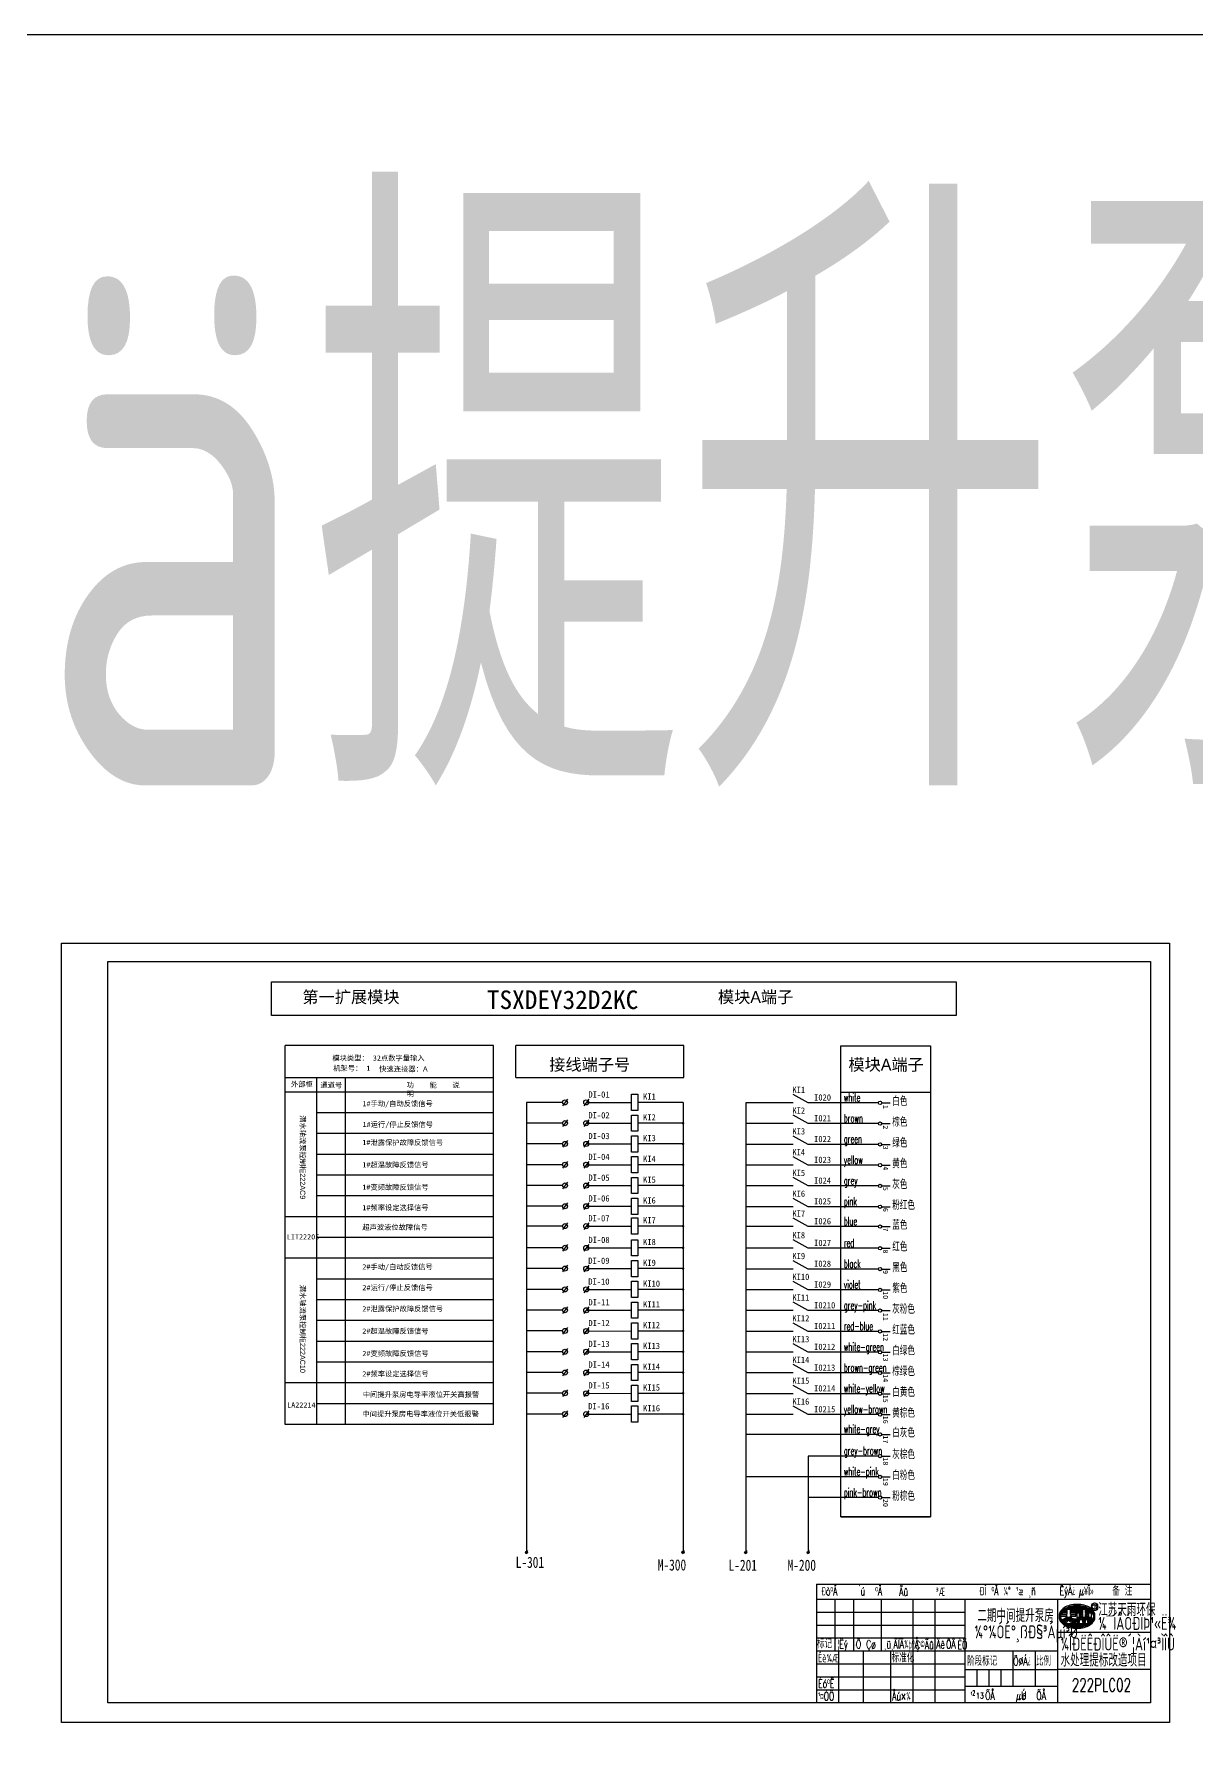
# Model space of a CAD drawing. Header units: millimetres. Extents: x 201 to 11482, y -7821 to 251.
# Drawn here: x 4357 to 4983, y -7015 to -6087 of the extents above; entities that cross this region are included whole.
import ezdxf
from ezdxf.enums import TextEntityAlignment as Align

# ---------------------------------------------------------------- set-up
doc = ezdxf.new("R2010")
doc.units = ezdxf.units.MM
doc.linetypes.add('CENTER2', pattern=[1.125, 0.75, -0.125, 0.125, -0.125])
doc.layers.add('LINE_THIN', color=2, linetype='Continuous')
doc.layers.add('TEXT', color=6, linetype='Continuous')
doc.layers.add('SECTION', color=3, linetype='CENTER2', lineweight=9)
doc.styles.add('HZ', font='txt', dxfattribs={"width": 0.67, "bigfont": 'hztxt'})
doc.styles.add('HZTXT', font='tssdeng.shx', dxfattribs={"width": 0.8, "bigfont": 'hztxt.shx'})

msp = doc.modelspace()

# ---------------------------------------------------------------- hatches: boundary and pattern name
at = {"linetype": 'ByBlock'}
h = msp.add_hatch(color=256, dxfattribs=at)
h.paths.add_polyline_path([(4706.646, -6673.254, 0.4142136), (4705.99, -6673.91, 0.4142136), (4706.646, -6674.567)])
h.paths.add_polyline_path([(4707.303, -6673.91), (4706.646, -6673.91), (4706.646, -6674.567, 0.4142136)])
h.paths.add_polyline_path([(4706.646, -6673.254), (4706.646, -6673.91), (4707.303, -6673.91, 0.4142136)])
h = msp.add_hatch(color=256, dxfattribs=at)
h.paths.add_polyline_path([(4706.646, -6684.453, 0.4142136), (4705.99, -6685.109, 0.4142136), (4706.646, -6685.766)])
h.paths.add_polyline_path([(4707.303, -6685.109), (4706.646, -6685.109), (4706.646, -6685.766, 0.4142136)])
h.paths.add_polyline_path([(4706.646, -6684.453), (4706.646, -6685.109), (4707.303, -6685.109, 0.4142136)])
h = msp.add_hatch(color=256, dxfattribs=at)
h.paths.add_polyline_path([(4706.646, -6695.651, 0.4142136), (4705.99, -6696.308, 0.4142136), (4706.646, -6696.964)])
h.paths.add_polyline_path([(4707.303, -6696.308), (4706.646, -6696.308), (4706.646, -6696.964, 0.4142136)])
h.paths.add_polyline_path([(4706.646, -6695.651), (4706.646, -6696.308), (4707.303, -6696.308, 0.4142136)])
h = msp.add_hatch(color=256, dxfattribs=at)
h.paths.add_polyline_path([(4706.646, -6706.85, 0.4142136), (4705.99, -6707.507, 0.4142136), (4706.646, -6708.163)])
h.paths.add_polyline_path([(4707.303, -6707.507), (4706.646, -6707.507), (4706.646, -6708.163, 0.4142136)])
h.paths.add_polyline_path([(4706.646, -6706.85), (4706.646, -6707.507), (4707.303, -6707.507, 0.4142136)])
h = msp.add_hatch(color=256, dxfattribs=at)
h.paths.add_polyline_path([(4706.646, -6718.049, 0.4142136), (4705.99, -6718.706, 0.4142136), (4706.646, -6719.362)])
h.paths.add_polyline_path([(4707.303, -6718.706), (4706.646, -6718.706), (4706.646, -6719.362, 0.4142136)])
h.paths.add_polyline_path([(4706.646, -6718.049), (4706.646, -6718.706), (4707.303, -6718.706, 0.4142136)])
h = msp.add_hatch(color=256, dxfattribs=at)
h.paths.add_polyline_path([(4706.646, -6728.737, 0.4142136), (4705.99, -6729.393, 0.4142136), (4706.646, -6730.05)])
h.paths.add_polyline_path([(4707.303, -6729.393), (4706.646, -6729.393), (4706.646, -6730.05, 0.4142136)])
h.paths.add_polyline_path([(4706.646, -6728.737), (4706.646, -6729.393), (4707.303, -6729.393, 0.4142136)])
h = msp.add_hatch(color=256, dxfattribs=at)
h.paths.add_polyline_path([(4706.646, -6740.447, 0.4142136), (4705.99, -6741.103, 0.4142136), (4706.646, -6741.76)])
h.paths.add_polyline_path([(4707.303, -6741.103), (4706.646, -6741.103), (4706.646, -6741.76, 0.4142136)])
h.paths.add_polyline_path([(4706.646, -6740.447), (4706.646, -6741.103), (4707.303, -6741.103, 0.4142136)])
h = msp.add_hatch(color=256, dxfattribs=at)
h.paths.add_polyline_path([(4706.646, -6751.646, 0.4142136), (4705.99, -6752.302, 0.4142136), (4706.646, -6752.959)])
h.paths.add_polyline_path([(4707.303, -6752.302), (4706.646, -6752.302), (4706.646, -6752.959, 0.4142136)])
h.paths.add_polyline_path([(4706.646, -6751.646), (4706.646, -6752.302), (4707.303, -6752.302, 0.4142136)])
h = msp.add_hatch(color=256, dxfattribs=at)
h.paths.add_polyline_path([(4706.646, -6762.844, 0.4142136), (4705.99, -6763.501, 0.4142136), (4706.646, -6764.157)])
h.paths.add_polyline_path([(4707.303, -6763.501), (4706.646, -6763.501), (4706.646, -6764.157, 0.4142136)])
h.paths.add_polyline_path([(4706.646, -6762.844), (4706.646, -6763.501), (4707.303, -6763.501, 0.4142136)])
h = msp.add_hatch(color=256, dxfattribs=at)
h.paths.add_polyline_path([(4706.646, -6774.043, 0.4142136), (4705.99, -6774.7, 0.4142136), (4706.646, -6775.356)])
h.paths.add_polyline_path([(4707.303, -6774.7), (4706.646, -6774.7), (4706.646, -6775.356, 0.4142136)])
h.paths.add_polyline_path([(4706.646, -6774.043), (4706.646, -6774.7), (4707.303, -6774.7, 0.4142136)])
h = msp.add_hatch(color=256, dxfattribs=at)
h.paths.add_polyline_path([(4706.646, -6785.242, 0.4142136), (4705.99, -6785.899, 0.4142136), (4706.646, -6786.555)])
h.paths.add_polyline_path([(4707.303, -6785.899), (4706.646, -6785.899), (4706.646, -6786.555, 0.4142136)])
h.paths.add_polyline_path([(4706.646, -6785.242), (4706.646, -6785.899), (4707.303, -6785.899, 0.4142136)])
h = msp.add_hatch(color=256, dxfattribs=at)
h.paths.add_polyline_path([(4706.646, -6796.441, 0.4142136), (4705.99, -6797.098, 0.4142136), (4706.646, -6797.754)])
h.paths.add_polyline_path([(4707.303, -6797.098), (4706.646, -6797.098), (4706.646, -6797.754, 0.4142136)])
h.paths.add_polyline_path([(4706.646, -6796.441), (4706.646, -6797.098), (4707.303, -6797.098, 0.4142136)])
h = msp.add_hatch(color=256, dxfattribs=at)
h.paths.add_polyline_path([(4706.646, -6807.64, 0.4142136), (4705.99, -6808.296, 0.4142136), (4706.646, -6808.953)])
h.paths.add_polyline_path([(4707.303, -6808.296), (4706.646, -6808.296), (4706.646, -6808.953, 0.4142136)])
h.paths.add_polyline_path([(4706.646, -6807.64), (4706.646, -6808.296), (4707.303, -6808.296, 0.4142136)])
h = msp.add_hatch(color=256, dxfattribs=at)
h.paths.add_polyline_path([(4706.646, -6818.839, 0.4142136), (4705.99, -6819.495, 0.4142136), (4706.646, -6820.152)])
h.paths.add_polyline_path([(4707.303, -6819.495), (4706.646, -6819.495), (4706.646, -6820.152, 0.4142136)])
h.paths.add_polyline_path([(4706.646, -6818.839), (4706.646, -6819.495), (4707.303, -6819.495, 0.4142136)])
h = msp.add_hatch(color=256, dxfattribs=at)
h.paths.add_polyline_path([(4706.646, -6830.038, 0.4142136), (4705.99, -6830.694, 0.4142136), (4706.646, -6831.351)])
h.paths.add_polyline_path([(4707.303, -6830.694), (4706.646, -6830.694), (4706.646, -6831.351, 0.4142136)])
h.paths.add_polyline_path([(4706.646, -6830.038), (4706.646, -6830.694), (4707.303, -6830.694, 0.4142136)])

# ---------------------------------------------------------------- linework, layer by layer
for p, q in [((4396.531, -6986.374), (4396.531, -6586.831)), ((4396.531, -6586.831), (4958.635, -6586.831)), ((4958.635, -6586.831), (4958.635, -6986.374)), ((4492.176, -6836.326), (4492.176, -6632.08)), ((4604.414, -6632.08), (4492.176, -6632.08)), ((4604.414, -6836.326), (4604.414, -6632.08)), ((4707.133, -6632.08), (4616.567, -6632.08)), ((4616.567, -6649.399), (4616.567, -6632.08)), ((4707.133, -6649.399), (4707.133, -6632.08)), ((4492.176, -6649.399), (4604.414, -6649.399)), ((4509.022, -6649.399), (4509.022, -6836.326)), ((4524.435, -6649.399), (4524.435, -6836.326)), ((4616.567, -6649.399), (4707.133, -6649.399)), ((4604.414, -6657.144), (4492.176, -6657.144)), ((4774.09, -6662.963), (4765.917, -6658.449)), ((4839.987, -6657.364), (4791.692, -6657.364)), ((4604.414, -6668.343), (4509.022, -6668.343)), ((4641.643, -6662.728), (4622.303, -6662.728)), ((4622.303, -6662.728), (4622.303, -6905.114)), ((4644.337, -6660.922), (4641.689, -6664.503)), ((4655.806, -6660.938), (4653.157, -6664.518)), ((4706.646, -6662.744), (4682.341, -6662.744)), ((4706.646, -6662.744), (4706.646, -6905.114)), ((4765.917, -6662.963), (4740.397, -6662.963)), ((4740.397, -6662.963), (4740.397, -6905.266)), ((4811.955, -6662.963), (4774.09, -6662.963)), ((4813.747, -6662.963), (4818.227, -6662.963)), ((4641.643, -6673.927), (4622.303, -6673.927)), ((4644.337, -6672.121), (4641.689, -6675.701)), ((4655.806, -6672.136), (4653.157, -6675.717)), ((4706.646, -6673.943), (4682.341, -6673.943)), ((4765.917, -6674.162), (4740.397, -6674.162)), ((4774.09, -6674.162), (4765.917, -6669.648)), ((4811.955, -6674.162), (4774.09, -6674.162)), ((4813.747, -6674.162), (4818.227, -6674.162)), ((4604.414, -6679.542), (4509.022, -6679.542)), ((4641.643, -6685.126), (4622.303, -6685.126)), ((4644.337, -6683.32), (4641.689, -6686.9)), ((4655.806, -6683.335), (4653.157, -6686.916)), ((4706.646, -6685.141), (4682.341, -6685.141)), ((4765.917, -6685.361), (4740.397, -6685.361)), ((4774.09, -6685.361), (4765.917, -6680.847)), ((4811.955, -6685.361), (4774.09, -6685.361)), ((4813.747, -6685.361), (4818.227, -6685.361)), ((4604.414, -6690.741), (4509.022, -6690.741)), ((4641.643, -6696.324), (4622.303, -6696.324)), ((4644.337, -6694.518), (4641.689, -6698.099)), ((4655.806, -6694.534), (4653.157, -6698.115)), ((4706.646, -6696.34), (4682.341, -6696.34)), ((4765.917, -6696.56), (4740.397, -6696.56)), ((4774.09, -6696.56), (4765.917, -6692.046)), ((4811.955, -6696.56), (4774.09, -6696.56)), ((4813.747, -6696.56), (4818.227, -6696.56)), ((4604.414, -6701.94), (4509.022, -6701.94)), ((4644.337, -6705.717), (4641.689, -6709.298)), ((4655.806, -6705.733), (4653.157, -6709.314)), ((4774.09, -6707.759), (4765.917, -6703.245)), ((4604.414, -6713.138), (4509.022, -6713.138)), ((4641.643, -6707.523), (4622.303, -6707.523)), ((4706.646, -6707.539), (4682.341, -6707.539)), ((4765.917, -6707.759), (4740.397, -6707.759)), ((4774.09, -6718.958), (4765.917, -6714.443)), ((4811.955, -6707.759), (4774.09, -6707.759)), ((4813.747, -6707.759), (4818.227, -6707.759)), ((4604.414, -6724.337), (4492.176, -6724.337)), ((4641.643, -6718.722), (4622.303, -6718.722)), ((4644.337, -6716.916), (4641.689, -6720.497)), ((4655.806, -6716.932), (4653.157, -6720.513)), ((4706.646, -6718.738), (4682.341, -6718.738)), ((4765.917, -6718.958), (4740.397, -6718.958)), ((4811.955, -6718.958), (4774.09, -6718.958)), ((4813.747, -6718.958), (4818.227, -6718.958)), ((4641.643, -6729.41), (4622.303, -6729.41)), ((4644.337, -6727.604), (4641.689, -6731.185)), ((4655.806, -6727.62), (4653.157, -6731.2)), ((4706.646, -6729.426), (4682.341, -6729.426)), ((4765.917, -6729.645), (4740.397, -6729.645)), ((4774.09, -6729.645), (4765.917, -6725.131)), ((4811.955, -6729.645), (4774.09, -6729.645)), ((4813.747, -6729.645), (4818.227, -6729.645)), ((4604.414, -6735.536), (4509.022, -6735.536)), ((4641.643, -6741.12), (4622.303, -6741.12)), ((4644.337, -6739.314), (4641.689, -6742.895)), ((4655.806, -6739.33), (4653.157, -6742.91)), ((4706.646, -6741.136), (4682.341, -6741.136)), ((4765.917, -6741.355), (4740.397, -6741.355)), ((4774.09, -6741.355), (4765.917, -6736.841)), ((4811.955, -6741.355), (4774.09, -6741.355)), ((4813.747, -6741.355), (4818.227, -6741.355)), ((4604.414, -6746.735), (4492.176, -6746.735)), ((4641.643, -6752.319), (4622.303, -6752.319)), ((4644.337, -6750.513), (4641.689, -6754.093)), ((4655.806, -6750.528), (4653.157, -6754.109)), ((4706.646, -6752.334), (4682.341, -6752.334)), ((4765.917, -6752.554), (4740.397, -6752.554)), ((4774.09, -6752.554), (4765.917, -6748.04)), ((4811.955, -6752.554), (4774.09, -6752.554)), ((4813.747, -6752.554), (4818.227, -6752.554)), ((4604.414, -6757.934), (4509.022, -6757.934)), ((4644.337, -6761.712), (4641.689, -6765.292)), ((4655.806, -6761.727), (4653.157, -6765.308)), ((4774.09, -6763.753), (4765.917, -6759.239)), ((4604.414, -6769.133), (4509.022, -6769.133)), ((4641.643, -6763.518), (4622.303, -6763.518)), ((4706.646, -6763.533), (4682.341, -6763.533)), ((4765.917, -6763.753), (4740.397, -6763.753)), ((4774.09, -6774.952), (4765.917, -6770.438)), ((4811.955, -6763.753), (4774.09, -6763.753)), ((4813.747, -6763.753), (4818.227, -6763.753)), ((4604.414, -6780.332), (4509.022, -6780.332)), ((4641.643, -6774.716), (4622.303, -6774.716)), ((4644.337, -6772.91), (4641.689, -6776.491)), ((4655.806, -6772.926), (4653.157, -6776.507)), ((4706.646, -6774.732), (4682.341, -6774.732)), ((4765.917, -6774.952), (4740.397, -6774.952)), ((4811.955, -6774.952), (4774.09, -6774.952)), ((4813.747, -6774.952), (4818.227, -6774.952)), ((4641.643, -6785.915), (4622.303, -6785.915)), ((4644.337, -6784.109), (4641.689, -6787.69)), ((4655.806, -6784.125), (4653.157, -6787.706)), ((4706.646, -6785.931), (4682.341, -6785.931)), ((4765.917, -6786.151), (4740.397, -6786.151)), ((4774.09, -6786.151), (4765.917, -6781.637)), ((4811.955, -6786.151), (4774.09, -6786.151)), ((4813.747, -6786.151), (4818.227, -6786.151)), ((4604.414, -6791.53), (4509.022, -6791.53)), ((4641.643, -6797.114), (4622.303, -6797.114)), ((4644.337, -6795.308), (4641.689, -6798.889)), ((4655.806, -6795.324), (4653.157, -6798.904)), ((4706.646, -6797.13), (4682.341, -6797.13)), ((4765.917, -6797.349), (4740.397, -6797.349)), ((4774.09, -6797.349), (4765.917, -6792.835)), ((4811.955, -6797.349), (4774.09, -6797.349)), ((4813.747, -6797.349), (4818.227, -6797.349)), ((4604.414, -6802.729), (4509.022, -6802.729)), ((4641.643, -6808.313), (4622.303, -6808.313)), ((4644.337, -6806.507), (4641.689, -6810.088)), ((4655.806, -6806.523), (4653.157, -6810.103)), ((4706.646, -6808.329), (4682.341, -6808.329)), ((4774.09, -6808.548), (4765.917, -6804.034)), ((4604.414, -6813.928), (4492.176, -6813.928)), ((4765.917, -6808.548), (4740.397, -6808.548)), ((4774.09, -6819.747), (4765.917, -6815.233)), ((4811.955, -6808.548), (4774.09, -6808.548)), ((4813.747, -6808.548), (4818.227, -6808.548)), ((4604.414, -6825.127), (4509.022, -6825.127)), ((4641.643, -6819.512), (4622.303, -6819.512)), ((4644.337, -6817.706), (4641.689, -6821.286)), ((4655.806, -6817.722), (4653.157, -6821.302)), ((4706.646, -6819.528), (4682.341, -6819.528)), ((4765.917, -6819.747), (4740.397, -6819.747)), ((4774.09, -6830.946), (4765.917, -6826.432)), ((4811.955, -6819.747), (4774.09, -6819.747)), ((4813.747, -6819.747), (4818.227, -6819.747)), ((4641.643, -6830.711), (4622.303, -6830.711)), ((4644.337, -6828.905), (4641.689, -6832.485)), ((4655.806, -6828.92), (4653.157, -6832.501)), ((4706.646, -6830.726), (4682.341, -6830.726)), ((4765.917, -6830.946), (4740.397, -6830.946)), ((4811.955, -6830.946), (4774.09, -6830.946)), ((4813.747, -6830.946), (4818.227, -6830.946)), ((4604.414, -6836.326), (4492.176, -6836.326)), ((4811.955, -6841.634), (4740.397, -6841.634)), ((4813.747, -6841.634), (4818.227, -6841.634)), ((4811.955, -6853.344), (4774.09, -6853.344)), ((4774.09, -6853.344), (4774.09, -6905.266)), ((4813.747, -6853.344), (4818.227, -6853.344)), ((4811.955, -6864.543), (4740.397, -6864.543)), ((4813.747, -6864.543), (4818.227, -6864.543)), ((4811.955, -6875.741), (4774.09, -6875.741)), ((4813.747, -6875.741), (4818.227, -6875.741)), ((4812.851, -6886.044), (4791.692, -6886.044)), ((4791.692, -6886.044), (4839.987, -6886.044)), ((4622.868, -6904.218), (4621.739, -6906.009)), ((4707.211, -6904.218), (4706.082, -6906.009)), ((4741.004, -6904.296), (4739.875, -6906.088)), ((4774.697, -6904.292), (4773.569, -6906.084)), ((4778.635, -6930.374), (4958.635, -6930.374)), ((4908.635, -6986.374), (4908.635, -6930.374)), ((4910.559, -6937.514), (4913.616, -6937.514)), ((4911.587, -6936.311), (4913.616, -6936.311)), ((4911.587, -6937.124), (4913.616, -6937.124)), ((4913.39, -6935.107), (4924.672, -6935.107)), ((4913.39, -6935.921), (4924.672, -6935.921)), ((4913.616, -6937.514), (4913.616, -6936.311)), ((4913.616, -6938.327), (4913.616, -6937.124)), ((4915.421, -6937.514), (4915.421, -6936.311)), ((4915.421, -6936.311), (4922.22, -6936.311)), ((4915.421, -6938.327), (4915.421, -6937.124)), ((4915.421, -6937.124), (4922.22, -6937.124)), ((4915.421, -6937.514), (4918.43, -6937.514)), ((4918.43, -6938.717), (4918.43, -6937.514)), ((4919.031, -6940.183), (4919.031, -6936.912)), ((4919.031, -6936.912), (4922.22, -6936.912)), ((4919.031, -6940.996), (4919.031, -6937.725)), ((4919.031, -6937.725), (4922.22, -6937.725)), ((4920.415, -6940.183), (4920.415, -6938.115)), ((4920.415, -6938.115), (4922.22, -6938.115)), ((4922.22, -6936.912), (4922.22, -6936.311)), ((4922.22, -6937.725), (4922.22, -6937.124)), ((4922.22, -6940.183), (4922.22, -6938.115)), ((4923.604, -6936.912), (4923.604, -6936.311)), ((4923.604, -6936.311), (4926.475, -6936.311)), ((4923.604, -6936.912), (4926.793, -6936.912)), ((4923.604, -6937.725), (4923.604, -6937.124)), ((4923.604, -6937.124), (4926.475, -6937.124)), ((4923.604, -6937.725), (4926.793, -6937.725)), ((4923.604, -6938.115), (4925.409, -6938.115)), ((4923.604, -6940.183), (4923.604, -6938.115)), ((4925.409, -6940.183), (4925.409, -6938.115)), ((4926.793, -6940.183), (4926.793, -6936.912)), ((4926.793, -6940.996), (4926.793, -6937.725)), ((4910.063, -6938.717), (4913.616, -6938.717)), ((4910.063, -6939.53), (4913.616, -6939.53)), ((4910.559, -6938.327), (4913.616, -6938.327)), ((4911.105, -6941.836), (4913.752, -6941.836)), ((4911.105, -6942.649), (4913.752, -6942.649)), ((4911.711, -6942.438), (4913.075, -6942.438)), ((4911.711, -6943.251), (4913.075, -6943.251)), ((4912.241, -6940.784), (4916.857, -6940.784)), ((4912.241, -6941.598), (4916.857, -6941.598)), ((4912.807, -6940.183), (4916.234, -6940.183)), ((4912.807, -6940.996), (4916.234, -6940.996)), ((4913.618, -6943.64), (4924.445, -6943.64)), ((4913.618, -6944.454), (4924.445, -6944.454)), ((4914.332, -6943.942), (4923.73, -6943.942)), ((4914.332, -6944.755), (4923.73, -6944.755)), ((4915.324, -6941.836), (4918.43, -6941.836)), ((4915.324, -6942.649), (4918.43, -6942.649)), ((4915.421, -6938.327), (4918.43, -6938.327)), ((4915.421, -6938.717), (4918.43, -6938.717)), ((4915.446, -6939.028), (4915.421, -6938.717)), ((4915.421, -6939.53), (4918.43, -6939.53)), ((4915.446, -6939.842), (4915.421, -6939.53)), ((4916.044, -6942.438), (4918.43, -6942.438)), ((4916.044, -6943.251), (4918.43, -6943.251)), ((4916.334, -6944.483), (4921.728, -6944.483)), ((4916.334, -6945.296), (4921.728, -6945.296)), ((4917.137, -6942.929), (4918.43, -6942.929)), ((4917.137, -6943.742), (4918.43, -6943.742)), ((4917.703, -6941.124), (4918.43, -6941.124)), ((4917.703, -6941.937), (4918.43, -6941.937)), ((4918.43, -6939.53), (4918.43, -6938.327)), ((4918.43, -6941.836), (4918.43, -6941.124)), ((4918.43, -6942.649), (4918.43, -6941.937)), ((4918.43, -6942.929), (4918.43, -6942.438)), ((4918.43, -6943.742), (4918.43, -6943.251)), ((4919.031, -6940.183), (4920.415, -6940.183)), ((4919.031, -6940.784), (4920.415, -6940.784)), ((4919.031, -6941.836), (4919.031, -6940.784)), ((4919.031, -6940.996), (4920.415, -6940.996)), ((4919.031, -6941.598), (4920.415, -6941.598)), ((4919.031, -6942.649), (4919.031, -6941.598)), ((4919.031, -6941.836), (4920.415, -6941.836)), ((4919.031, -6942.929), (4919.031, -6942.438)), ((4919.031, -6942.438), (4920.415, -6942.438)), ((4919.031, -6942.649), (4920.415, -6942.649)), ((4919.031, -6942.929), (4920.415, -6942.929)), ((4919.031, -6943.742), (4919.031, -6943.251)), ((4919.031, -6943.251), (4920.415, -6943.251)), ((4919.031, -6943.742), (4920.415, -6943.742)), ((4920.415, -6940.996), (4920.415, -6938.929)), ((4920.415, -6938.929), (4922.22, -6938.929)), ((4920.415, -6941.836), (4920.415, -6940.784)), ((4920.415, -6942.649), (4920.415, -6941.598)), ((4920.415, -6942.929), (4920.415, -6942.438)), ((4920.415, -6943.742), (4920.415, -6943.251)), ((4922.22, -6940.996), (4922.22, -6938.929)), ((4922.22, -6940.183), (4923.604, -6940.183)), ((4922.22, -6940.784), (4923.604, -6940.784)), ((4922.22, -6941.836), (4922.22, -6940.784)), ((4922.22, -6940.996), (4923.604, -6940.996)), ((4922.22, -6941.598), (4923.604, -6941.598)), ((4922.22, -6942.649), (4922.22, -6941.598)), ((4922.22, -6941.836), (4923.604, -6941.836)), ((4922.22, -6942.929), (4922.22, -6942.438)), ((4922.22, -6942.438), (4923.604, -6942.438)), ((4922.22, -6942.649), (4923.604, -6942.649)), ((4922.22, -6942.929), (4923.604, -6942.929)), ((4922.22, -6943.742), (4922.22, -6943.251)), ((4922.22, -6943.251), (4923.604, -6943.251)), ((4922.22, -6943.742), (4923.604, -6943.742)), ((4923.604, -6938.929), (4925.409, -6938.929)), ((4923.604, -6940.996), (4923.604, -6938.929)), ((4923.604, -6941.836), (4923.604, -6940.784)), ((4923.604, -6942.649), (4923.604, -6941.598)), ((4923.604, -6942.929), (4923.604, -6942.438)), ((4923.604, -6943.742), (4923.604, -6943.251)), ((4924.658, -6941.124), (4925.409, -6941.124)), ((4924.658, -6941.124), (4924.658, -6941.836)), ((4924.658, -6941.836), (4926.957, -6941.836)), ((4924.658, -6941.937), (4925.409, -6941.937)), ((4924.658, -6941.937), (4924.658, -6942.649)), ((4924.658, -6942.438), (4924.658, -6942.929)), ((4924.658, -6942.438), (4926.352, -6942.438)), ((4924.658, -6942.649), (4926.957, -6942.649)), ((4924.658, -6942.929), (4925.712, -6942.929)), ((4924.658, -6943.251), (4924.658, -6943.742)), ((4924.658, -6943.251), (4926.352, -6943.251)), ((4924.658, -6943.742), (4925.712, -6943.742)), ((4925.409, -6940.996), (4925.409, -6938.929)), ((4925.409, -6940.183), (4926.793, -6940.183)), ((4925.409, -6941.124), (4925.409, -6940.784)), ((4925.409, -6940.784), (4926.793, -6940.784)), ((4925.409, -6940.996), (4926.793, -6940.996)), ((4925.409, -6941.937), (4925.409, -6941.598)), ((4925.409, -6941.598), (4926.793, -6941.598)), ((4926.793, -6942.015), (4926.793, -6940.784)), ((4926.793, -6942.829), (4926.793, -6941.598)), ((4958.635, -6948.374), (4908.635, -6948.374)), ((4958.635, -6948.374), (4908.635, -6948.374)), ((4778.635, -6958.374), (4908.635, -6958.374)), ((4858.635, -6968.374), (4908.635, -6968.374)), ((4958.635, -6968.374), (4908.635, -6968.374)), ((4858.635, -6977.374), (4908.635, -6977.374)), ((4958.635, -6986.374), (4396.531, -6986.374)), ((4958.635, -6986.374), (4778.635, -6986.374))]:
    msp.add_line(p, q)
for p, q in [((4654.481, -6662.728), (4678.78, -6662.744)), ((4654.481, -6673.927), (4678.78, -6673.943)), ((4654.481, -6685.126), (4678.78, -6685.141)), ((4654.481, -6696.324), (4678.78, -6696.34)), ((4654.481, -6707.523), (4678.78, -6707.539)), ((4654.481, -6718.722), (4678.78, -6718.738)), ((4654.481, -6729.41), (4678.78, -6729.426)), ((4654.481, -6741.12), (4678.78, -6741.136)), ((4654.481, -6752.319), (4678.78, -6752.334)), ((4654.481, -6763.518), (4678.78, -6763.533)), ((4654.481, -6774.716), (4678.78, -6774.732)), ((4654.481, -6785.915), (4678.78, -6785.931)), ((4654.481, -6797.114), (4678.78, -6797.13)), ((4654.481, -6808.313), (4678.78, -6808.329)), ((4654.481, -6819.512), (4678.78, -6819.528)), ((4654.481, -6830.711), (4678.78, -6830.726))]:
    msp.add_line(p, q, dxfattribs=at)
at = {"color": 0}
for p, q in [((4778.635, -6922.374), (4958.635, -6922.374)), ((4778.635, -6922.374), (4958.635, -6922.374)), ((4778.635, -6930.374), (4958.635, -6930.374)), ((4778.635, -6930.374), (4958.635, -6930.374)), ((4778.635, -6958.374), (4908.635, -6958.374)), ((4778.635, -6958.374), (4908.635, -6958.374)), ((4858.635, -6968.374), (4908.635, -6968.374)), ((4858.635, -6968.374), (4908.635, -6968.374)), ((4858.635, -6977.374), (4908.635, -6977.374)), ((4858.635, -6977.374), (4908.635, -6977.374))]:
    msp.add_line(p, q, dxfattribs=at)
at = {"linetype": 'Continuous'}
msp.add_line((4958.635, -6948.374), (4908.635, -6948.374), dxfattribs=at)
for points in [[(741.178, -6087.168), (11482.36, -6087.168), (11482.36, -7820.534), (741.178, -7820.534)], [(4484.776, -6597.84), (4853.857, -6597.84), (4853.857, -6615.96), (4484.776, -6615.96)], [(4791.692, -6632.3), (4839.987, -6632.3), (4839.987, -6886.044), (4791.692, -6886.044)], [(4682.341, -6658.334), (4682.341, -6667.108), (4678.78, -6667.108), (4678.78, -6658.334)], [(4682.341, -6669.533), (4682.341, -6678.307), (4678.78, -6678.307), (4678.78, -6669.533)], [(4682.341, -6680.732), (4682.341, -6689.506), (4678.78, -6689.506), (4678.78, -6680.732)], [(4682.341, -6691.931), (4682.341, -6700.705), (4678.78, -6700.705), (4678.78, -6691.931)], [(4682.341, -6703.13), (4682.341, -6711.904), (4678.78, -6711.904), (4678.78, -6703.13)], [(4682.341, -6714.329), (4682.341, -6723.102), (4678.78, -6723.102), (4678.78, -6714.329)], [(4682.341, -6725.017), (4682.341, -6733.79), (4678.78, -6733.79), (4678.78, -6725.017)], [(4682.341, -6736.726), (4682.341, -6745.5), (4678.78, -6745.5), (4678.78, -6736.726)], [(4682.341, -6747.925), (4682.341, -6756.699), (4678.78, -6756.699), (4678.78, -6747.925)], [(4682.341, -6759.124), (4682.341, -6767.898), (4678.78, -6767.898), (4678.78, -6759.124)], [(4682.341, -6770.323), (4682.341, -6779.097), (4678.78, -6779.097), (4678.78, -6770.323)], [(4682.341, -6781.522), (4682.341, -6790.295), (4678.78, -6790.295), (4678.78, -6781.522)], [(4682.341, -6792.721), (4682.341, -6801.494), (4678.78, -6801.494), (4678.78, -6792.721)], [(4682.341, -6803.919), (4682.341, -6812.693), (4678.78, -6812.693), (4678.78, -6803.919)], [(4682.341, -6815.118), (4682.341, -6823.892), (4678.78, -6823.892), (4678.78, -6815.118)], [(4682.341, -6826.317), (4682.341, -6835.091), (4678.78, -6835.091), (4678.78, -6826.317)]]:
    msp.add_lwpolyline(points, close=True)
for points in [[(4928.693, -6939.319, 0.1452621), (4928.068, -6937.214, 0.1071711), (4925.908, -6935.076, 0.0774043), (4922.926, -6933.772, 0.0645214), (4919.031, -6933.267, 0.0645214), (4915.136, -6933.772, 0.0774043), (4912.154, -6935.076, 0.1071711), (4909.994, -6937.214, 0.1452621), (4909.37, -6939.319, 0.1452621), (4909.994, -6941.424, 0.1071711), (4912.154, -6943.562, 0.0774043), (4915.136, -6944.866, 0.0645214), (4919.031, -6945.37, 0.0645214), (4922.926, -6944.866, 0.0774043), (4925.908, -6943.562, 0.1071711), (4928.068, -6941.424, 0.1452621)], [(4928.693, -6940.132, 0.1452621), (4928.068, -6938.027, 0.1071711), (4925.908, -6935.889, 0.0774043), (4922.926, -6934.585, 0.0645214), (4919.031, -6934.081, 0.0645214), (4915.136, -6934.585, 0.0774043), (4912.154, -6935.889, 0.1071711), (4909.994, -6938.027, 0.1452621), (4909.37, -6940.132, 0.1452621), (4909.994, -6942.237, 0.1071711), (4912.154, -6944.375, 0.0774043), (4915.136, -6945.679, 0.0645214), (4919.031, -6946.184, 0.0645214), (4922.926, -6945.679, 0.0774043), (4925.908, -6944.375, 0.1071711), (4928.068, -6942.237, 0.1452621)], [(4928.056, -6939.319, 0.1452621), (4927.534, -6937.561, 0.1071711), (4925.566, -6935.613, 0.0774043), (4922.764, -6934.388, 0.0645214), (4919.031, -6933.904, 0.0645214), (4915.299, -6934.388, 0.0774043), (4912.496, -6935.613, 0.1071711), (4910.528, -6937.561, 0.1452621), (4910.006, -6939.319, 0.1452621), (4910.528, -6941.077, 0.1071711), (4912.496, -6943.024, 0.0774043), (4915.299, -6944.25, 0.0645214), (4919.031, -6944.734, 0.0645214), (4922.764, -6944.25, 0.0774043), (4925.566, -6943.024, 0.1071711), (4927.534, -6941.077, 0.1452621)], [(4928.056, -6940.132, 0.1452621), (4927.534, -6938.374, 0.1071711), (4925.566, -6936.426, 0.0774043), (4922.764, -6935.201, 0.0645214), (4919.031, -6934.717, 0.0645214), (4915.299, -6935.201, 0.0774043), (4912.496, -6936.426, 0.1071711), (4910.528, -6938.374, 0.1452621), (4910.006, -6940.132, 0.1452621), (4910.528, -6941.89, 0.1071711), (4912.496, -6943.838, 0.0774043), (4915.299, -6945.063, 0.0645214), (4919.031, -6945.547, 0.0645214), (4922.764, -6945.063, 0.0774043), (4925.566, -6943.838, 0.1071711), (4927.534, -6941.89, 0.1452621)]]:
    msp.add_lwpolyline(points, format="xyb", close=True)
for centre, radius in [((4643.006, -6662.728), 1.363), ((4654.474, -6662.744), 1.363), ((4812.851, -6662.963), 0.896), ((4643.006, -6673.927), 1.363), ((4654.474, -6673.943), 1.363), ((4812.851, -6674.162), 0.896), ((4643.006, -6685.126), 1.363), ((4654.474, -6685.141), 1.363), ((4812.851, -6685.361), 0.896), ((4643.006, -6696.324), 1.363), ((4654.474, -6696.34), 1.363), ((4812.851, -6696.56), 0.896), ((4643.006, -6707.523), 1.363), ((4654.474, -6707.539), 1.363), ((4812.851, -6707.759), 0.896), ((4643.006, -6718.722), 1.363), ((4654.474, -6718.738), 1.363), ((4812.851, -6718.958), 0.896), ((4643.006, -6729.41), 1.363), ((4654.474, -6729.426), 1.363), ((4812.851, -6729.645), 0.896), ((4643.006, -6741.12), 1.363), ((4654.474, -6741.136), 1.363), ((4812.851, -6741.355), 0.896), ((4643.006, -6752.319), 1.363), ((4654.474, -6752.334), 1.363), ((4812.851, -6752.554), 0.896), ((4643.006, -6763.518), 1.363), ((4654.474, -6763.533), 1.363), ((4812.851, -6763.753), 0.896), ((4643.006, -6774.716), 1.363), ((4654.474, -6774.732), 1.363), ((4812.851, -6774.952), 0.896), ((4643.006, -6785.915), 1.363), ((4654.474, -6785.931), 1.363), ((4812.851, -6786.151), 0.896), ((4643.006, -6797.114), 1.363), ((4654.474, -6797.13), 1.363), ((4812.851, -6797.349), 0.896), ((4643.006, -6808.313), 1.363), ((4654.474, -6808.329), 1.363), ((4812.851, -6808.548), 0.896), ((4643.006, -6819.512), 1.363), ((4654.474, -6819.528), 1.363), ((4812.851, -6819.747), 0.896), ((4643.006, -6830.711), 1.363), ((4654.474, -6830.726), 1.363), ((4812.851, -6830.946), 0.896), ((4812.851, -6841.634), 0.896), ((4812.851, -6853.344), 0.896), ((4812.851, -6864.543), 0.896), ((4812.851, -6875.741), 0.896), ((4622.26, -6905.192), 0.591), ((4706.603, -6905.192), 0.591), ((4740.397, -6905.27), 0.591), ((4774.09, -6905.266), 0.591), ((4928.47, -6934.151), 1.666), ((4928.47, -6934.965), 1.666), ((4921.201, -6939.132), 0.1), ((4921.201, -6939.945), 0.1), ((4921.201, -6940.534), 0.1), ((4921.201, -6941.347), 0.1), ((4924.407, -6939.132), 0.1), ((4924.407, -6939.945), 0.1), ((4924.407, -6940.534), 0.1), ((4924.407, -6941.347), 0.1)]:
    msp.add_circle(centre, radius)
for centre, radius, start, end in [((4908.933, -6937.102), 4.95, 293.805664, 311.924678), ((4908.933, -6937.915), 4.95, 293.805664, 311.924678), ((4908.933, -6937.102), 6.755, 300.38393, 307.819429), ((4908.933, -6937.915), 6.755, 300.38393, 307.819429), ((4908.933, -6937.102), 4.95, 321.502997, 340.951261), ((4908.933, -6937.915), 4.95, 321.502997, 340.951261), ((4908.933, -6937.102), 6.755, 315.502624, 325.594686), ((4908.933, -6937.915), 6.755, 315.502624, 325.594686), ((4920.401, -6936.491), 7.372, 216.907792, 226.468118), ((4920.401, -6937.305), 7.372, 216.907792, 226.468118), ((4920.401, -6936.491), 5.567, 207.109979, 221.536588), ((4920.401, -6937.305), 5.567, 207.109979, 221.536588), ((4920.401, -6936.491), 7.372, 233.765595, 238.048673), ((4920.401, -6937.305), 7.372, 233.765595, 238.048673), ((4917.137, -6941.725), 1.203, 238.048673, 270), ((4917.137, -6942.539), 1.203, 238.048673, 270), ((4920.401, -6936.491), 5.567, 230.459438, 231.797628), ((4920.401, -6937.305), 5.567, 230.459438, 231.797628), ((4917.703, -6939.92), 1.203, 231.797628, 270), ((4917.703, -6940.734), 1.203, 231.797628, 270)]:
    msp.add_arc(centre, radius, start, end)
for p in [(4921.201, -6939.132), (4921.201, -6939.945), (4921.201, -6940.534), (4921.201, -6941.347), (4924.407, -6939.132), (4924.407, -6939.945), (4924.407, -6940.534), (4924.407, -6941.347)]:
    msp.add_point(p)
at = {"layer": 'LINE_THIN'}
for p, q in [((4371.531, -6996.831), (4371.531, -6576.831)), ((4371.531, -6576.831), (4968.839, -6576.831)), ((4968.839, -6576.831), (4968.839, -6996.831)), ((4968.839, -6996.831), (4371.531, -6996.831))]:
    msp.add_line(p, q, dxfattribs=at)
for centre in [(4921.201, -6939.132), (4921.201, -6939.945), (4921.201, -6940.534), (4921.201, -6941.347), (4924.407, -6939.132), (4924.407, -6939.945), (4924.407, -6940.534), (4924.407, -6941.347)]:
    msp.add_circle(centre, 0.401, dxfattribs=at)
at = {"layer": 'TEXT', "color": 0}
for p, q in [((4778.635, -6922.374), (4958.635, -6922.374)), ((4778.635, -6922.374), (4778.635, -6986.374)), ((4778.635, -6922.374), (4778.635, -6986.374)), ((4778.635, -6922.374), (4778.635, -6986.374)), ((4778.635, -6937.374), (4858.635, -6937.374)), ((4778.635, -6937.374), (4858.635, -6937.374)), ((4778.635, -6937.374), (4858.635, -6937.374)), ((4788.635, -6958.374), (4788.635, -6930.374)), ((4788.635, -6958.374), (4788.635, -6930.374)), ((4788.635, -6958.374), (4788.635, -6930.374)), ((4798.635, -6958.374), (4798.635, -6930.374)), ((4798.635, -6958.374), (4798.635, -6930.374)), ((4798.635, -6958.374), (4798.635, -6930.374)), ((4813.635, -6958.374), (4813.635, -6930.374)), ((4813.635, -6958.374), (4813.635, -6930.374)), ((4813.635, -6958.374), (4813.635, -6930.374)), ((4830.635, -6986.374), (4830.635, -6930.374)), ((4830.635, -6986.374), (4830.635, -6930.374)), ((4830.635, -6986.374), (4830.635, -6930.374)), ((4842.635, -6986.374), (4842.635, -6930.374)), ((4842.635, -6986.374), (4842.635, -6930.374)), ((4842.635, -6986.374), (4842.635, -6930.374)), ((4858.635, -6986.374), (4858.635, -6930.374)), ((4858.635, -6986.374), (4858.635, -6930.374)), ((4858.635, -6986.374), (4858.635, -6930.374)), ((4778.635, -6944.374), (4858.635, -6944.374)), ((4778.635, -6944.374), (4858.635, -6944.374)), ((4778.635, -6944.374), (4858.635, -6944.374)), ((4778.635, -6951.374), (4858.635, -6951.374)), ((4778.635, -6951.374), (4858.635, -6951.374)), ((4778.635, -6951.374), (4858.635, -6951.374)), ((4778.635, -6965.374), (4858.635, -6965.374)), ((4778.635, -6965.374), (4858.635, -6965.374)), ((4778.635, -6965.374), (4858.635, -6965.374)), ((4790.635, -6986.374), (4790.635, -6958.374)), ((4790.635, -6986.374), (4790.635, -6958.374)), ((4790.635, -6986.374), (4790.635, -6958.374)), ((4803.849, -6986.509), (4803.849, -6958.374)), ((4803.849, -6986.509), (4803.849, -6958.374)), ((4803.849, -6986.509), (4803.849, -6958.374)), ((4818.635, -6986.374), (4818.635, -6958.374)), ((4818.635, -6986.374), (4818.635, -6958.374)), ((4818.635, -6986.374), (4818.635, -6958.374)), ((4884.635, -6977.374), (4884.635, -6958.374)), ((4884.635, -6977.374), (4884.635, -6958.374)), ((4884.635, -6977.374), (4884.635, -6958.374)), ((4896.635, -6977.374), (4896.635, -6958.374)), ((4896.635, -6977.374), (4896.635, -6958.374)), ((4896.635, -6977.374), (4896.635, -6958.374)), ((4778.635, -6972.374), (4858.635, -6972.374)), ((4778.635, -6972.374), (4858.635, -6972.374)), ((4778.635, -6972.374), (4858.635, -6972.374)), ((4865.135, -6977.374), (4865.135, -6968.374)), ((4865.135, -6977.374), (4865.135, -6968.374)), ((4865.135, -6977.374), (4865.135, -6968.374)), ((4871.635, -6977.374), (4871.635, -6968.374)), ((4871.635, -6977.374), (4871.635, -6968.374)), ((4871.635, -6977.374), (4871.635, -6968.374)), ((4878.135, -6977.374), (4878.135, -6968.374)), ((4878.135, -6977.374), (4878.135, -6968.374)), ((4878.135, -6977.374), (4878.135, -6968.374)), ((4778.635, -6979.374), (4858.635, -6979.374)), ((4778.635, -6979.374), (4858.635, -6979.374)), ((4778.635, -6979.374), (4858.635, -6979.374))]:
    msp.add_line(p, q, dxfattribs=at)

# ---------------------------------------------------------------- texts
msp.add_text('TSXDEY32D2KC', height=10).set_placement((4600.883, -6612.406))
at = {"color": 6, "linetype": 'ByBlock', "ltscale": 10, "width": 0.75}
for s, p in [('L-301', (4616.43, -6913.585)), ('M-300', (4693.016, -6915.004)), ('L-201', (4731.189, -6915.157)), ('M-200', (4762.987, -6915.142))]:
    msp.add_text(s, height=6, dxfattribs=at).set_placement(p)
at = {"color": 6, "attachment_point": 1}
for s, insert, char_height, width in [('{\\fËÎÌå|b0|i0|c134|p2;\\H0.8x;第一扩展模块}', (4501.437, -6602.721), 8, 54.3121), ('{\\fËÎÌå|b0|i0|c134|p2;\\H0.8x;模块A端子}', (4725.445, -6602.721), 8, 54.3121), ('{\\fËÎÌå|b0|i0|c134|p2;\\H0.8x;接线端子号}', (4634.503, -6639.169), 8, 60.8462), ('{\\fËÎÌå|b0|i0|c134|p2;\\H0.8x;模块A端子}', (4795.798, -6639.169), 8, 54.3121), ('{\\H0.8x;1#手动/自动反馈信号}', (4533.817, -6662.007), 3.5, 71.24785), ('{\\H0.8x;1#运行/停止反馈信号}', (4533.88, -6673.193), 3.5, 71.24785), ('{\\fSimSun|b0|i0|c134|p2;1#泄露保护故障反馈信号}', (4533.751, -6682.963), 2.8, 71.24785), ('{\\fSimSun|b0|i0|c134|p2;1#超温故障反馈信号}', (4533.751, -6694.97), 2.8, 71.24785), ('{\\fSimSun|b0|i0|c134|p2;1#变频故障反馈信号}', (4533.751, -6707.036), 2.8, 71.24785), ('{\\fSimSun|b0|i0|c134|p2;1#频率设定选择信号}', (4533.751, -6718.037), 2.8, 71.24785), ('{\\fSimSun|b0|i0|c134|p2;LIT22205}', (4493.053, -6733.776), 2.8, 71.24785), ('{\\fSimSun|b0|i0|c134|p2;超声波液位故障信号}', (4533.751, -6728.61), 2.8, 71.24785), ('{\\H0.8x;2#\\fËÎÌå|b0|i0|c134|p2;手动\\ftxt|b0|i0|c134|p2;/\\fËÎÌå|b0|i0|c134|p2;自动反馈信号}', (4533.751, -6749.962), 3.5, 71.24785), ('{\\H0.8x;2#\\fËÎÌå|b0|i0|c134|p2;运行\\ftxt|b0|i0|c134|p2;/\\fËÎÌå|b0|i0|c134|p2;停止反馈信号}', (4533.813, -6761.148), 3.5, 71.24785), ('{\\fSimSun|b0|i0|c134|p2;2#泄露保护故障反馈信号}', (4533.751, -6772.554), 2.8, 71.24785), ('{\\fSimSun|b0|i0|c134|p2;2#超温故障反馈信号}', (4533.751, -6784.56), 2.8, 71.24785), ('{\\fSimSun|b0|i0|c134|p2;2#变频故障反馈信号}', (4533.751, -6796.627), 2.8, 71.24785), ('{\\fSimSun|b0|i0|c134|p2;2#频率设定选择信号}', (4533.751, -6807.628), 2.8, 71.24785), ('{\\fSimSun|b0|i0|c134|p2;LA22214}', (4493.231, -6824.412), 2.8, 71.24785), ('{\\fSimSun|b0|i0|c134|p2;中间提升泵房电导率液位开关高报警}', (4534.039, -6818.735), 2.8, 137.77983), ('{\\fSimSun|b0|i0|c134|p2;中间提升泵房电导率液位开关低报警}', (4533.833, -6829.231), 2.8, 71.24785)]:
    msp.add_mtext(s, dxfattribs=dict(at, insert=insert, char_height=char_height, width=width))
at = {"color": 1, "char_height": 2.8, "attachment_point": 1}
for s, insert, width in [('{\\fËÎÌå|b0|i0|c134|p2;模块类型：\\ftxt|b0|i0|c134|p2; 32\\fËÎÌå|b0|i0|c134|p2;点数字量输入\\ftxt|b0|i0|c134|p2; }', (4517.606, -6637.41), 73.22662), ('机架号： 1', (4518.061, -6642.914), 21.15123), ('{\\fËÎÌå|b0|i0|c134|p2;快速连接器：A\\ftxt|b0|i0|c134|p2; }', (4542.873, -6643.33), 43.89667)]:
    msp.add_mtext(s, dxfattribs=dict(at, insert=insert, width=width))
at = {"char_height": 2.8, "attachment_point": 1}
for s, insert, width in [('{\\fËÎÌå|b0|i0|c134|p2;外部柜\\ftxt|b0|i0|c134|p2; }', (4495.275, -6651.515), 13.86985), ('通道号 ', (4511.147, -6651.987), 18.82568), ('{\\T3.15;功能说明 }', (4557.633, -6651.987), 43.29369)]:
    msp.add_mtext(s, dxfattribs=dict(at, insert=insert, width=width))
at = {"color": 6, "linetype": 'ByBlock', "ltscale": 10, "char_height": 3.36, "width": 0.09421, "attachment_point": 1}
for s, insert in [('DI-01', (4655.624, -6656.789)), ('KI1', (4685.096, -6657.873)), ('KI1', (4765.586, -6654.232)), ('I020', (4777.287, -6658.375)), ('DI-02', (4655.617, -6667.988)), ('KI2', (4685.096, -6669.072)), ('KI2', (4765.586, -6665.431)), ('KI3', (4765.586, -6676.63)), ('I021', (4777.287, -6669.574)), ('DI-03', (4655.624, -6679.164)), ('KI3', (4685.096, -6680.271)), ('I022', (4777.287, -6680.773)), ('DI-04', (4655.602, -6690.386)), ('KI4', (4685.096, -6691.47)), ('KI4', (4765.586, -6687.829)), ('I023', (4777.287, -6691.971)), ('DI-05', (4655.624, -6701.584)), ('KI5', (4685.096, -6702.669)), ('KI5', (4765.586, -6699.028)), ('I024', (4777.287, -6703.17)), ('DI-06', (4655.624, -6712.783)), ('KI6', (4685.096, -6713.868)), ('KI6', (4765.586, -6710.227)), ('I025', (4777.287, -6714.369)), ('DI-07', (4655.581, -6723.471)), ('KI7', (4685.096, -6724.555)), ('KI7', (4765.586, -6720.915)), ('KI8', (4765.586, -6732.624)), ('I026', (4777.287, -6725.057)), ('DI-08', (4655.624, -6735.159)), ('KI8', (4685.096, -6736.265)), ('I027', (4777.287, -6736.767)), ('DI-09', (4655.566, -6746.38)), ('KI9', (4685.096, -6747.464)), ('KI9', (4765.586, -6743.823)), ('I028', (4777.287, -6747.966)), ('DI-10', (4655.559, -6757.579)), ('KI10', (4685.096, -6758.663)), ('KI10', (4765.586, -6755.022)), ('I029', (4777.287, -6759.165)), ('DI-11', (4655.624, -6768.755)), ('KI11', (4685.096, -6769.862)), ('KI11', (4765.586, -6766.221)), ('I0210', (4777.287, -6770.363)), ('DI-12', (4655.624, -6779.954)), ('KI12', (4765.586, -6777.42)), ('KI12', (4685.096, -6781.061)), ('KI13', (4765.586, -6788.619)), ('I0211', (4777.287, -6781.562)), ('DI-13', (4655.624, -6791.175)), ('KI13', (4685.096, -6792.26)), ('I0212', (4777.287, -6792.761)), ('DI-14', (4655.624, -6802.352)), ('KI14', (4685.096, -6803.458)), ('KI14', (4765.586, -6799.817)), ('I0213', (4777.287, -6803.96)), ('DI-15', (4655.624, -6813.551)), ('KI15', (4685.096, -6814.657)), ('KI15', (4765.586, -6811.016)), ('I0214', (4777.287, -6815.159)), ('DI-16', (4655.516, -6824.772)), ('KI16', (4685.096, -6825.856)), ('KI16', (4765.586, -6822.215)), ('I0215', (4777.287, -6826.358))]:
    msp.add_mtext(s, dxfattribs=dict(at, insert=insert))
at = {"char_height": 2.8, "width": 5.0353, "attachment_point": 1, "rotation": 270}
for s, insert in [('1', (4817.241, -6664.106)), ('2', (4817.241, -6675.067)), ('3', (4817.241, -6686.038)), ('4', (4817.241, -6697.157)), ('5', (4817.241, -6708.271)), ('6', (4817.241, -6719.57)), ('7', (4817.241, -6730.156)), ('8', (4817.241, -6741.987)), ('9', (4817.241, -6753.055)), ('10', (4817.241, -6764.399)), ('11', (4817.241, -6776.094)), ('12', (4817.241, -6787.056)), ('13', (4817.241, -6798.027)), ('14', (4817.241, -6809.146)), ('15', (4817.241, -6820.259)), ('16', (4817.241, -6831.559)), ('17', (4817.241, -6842.145)), ('18', (4817.241, -6853.975)), ('19', (4817.241, -6865.044)), ('20', (4817.241, -6876.388))]:
    msp.add_mtext(s, dxfattribs=dict(at, insert=insert))
at = {"color": 6, "char_height": 3.5, "width": 71.24785, "attachment_point": 1, "rotation": 270}
for s, insert in [('{\\fËÎÌå|b0|i0|c134|p2;\\H0.8x;潜水轴流泵控制柜222AC9}', (4503.002, -6669.596)), ('{\\fËÎÌå|b0|i0|c134|p2;\\H0.8x;潜水轴流泵控制柜222AC10}', (4503.002, -6761.026))]:
    msp.add_mtext(s, dxfattribs=dict(at, insert=insert))
at = {"layer": 'LINE_THIN', "style": 'HZTXT'}
for p in [(4927.848, -6935.295), (4927.848, -6936.108)]:
    msp.add_text('R', height=2.139, dxfattribs=at).set_placement(p)
at = {"layer": 'SECTION', "color": 3, "style": 'HZ', "width": 0.67}
for s, height, p in [('二ÆÚÖÐ¼ä提升泵房', 300, (3173.195, -6491.906)), ('二期中间提升泵房', 6.9881, (4865.314, -6942.77)), ('江苏天雨环保', 6.9881, (4930.433, -6939.581)), ('¼¯ÍÅÓÐÏÞ¹«Ë¾', 6.98805, (4930.364, -6946.991)), ('¼°¼ÓÉ°¸ßÐ§³Áµí³Ø', 6.98805, (4863.682, -6951.556)), ('¼ÎÐËÊÐÎÛË®´¦Àí¹¤³ÌÎÛ', 6.98805, (4910.103, -6958.13)), ('¼ÎÐËÊÐÎÛË®´¦Àí¹¤³ÌÎÛ', 6.98805, (4910.103, -6958.13)), ('水处理提标改造项目', 6.9881, (4910.146, -6966.772)), ('222PLC02', 6.9881, (4916.21, -6980.233))]:
    msp.add_text(s, height=height, dxfattribs=at).set_placement(p)
at = {"layer": 'TEXT', "style": 'HZ'}
for s, width, p in [('white', 0.5, (4793.315, -6662.302)), ('白色', 0.67, (4819.412, -6664.552)), ('brown', 0.5, (4793.315, -6673.501)), ('棕色', 0.67, (4819.412, -6675.751)), ('green', 0.5, (4793.315, -6684.7)), ('绿色', 0.67, (4819.412, -6686.95)), ('yellow', 0.5, (4793.315, -6695.899)), ('黄色', 0.67, (4819.412, -6698.148)), ('grey', 0.5, (4793.315, -6707.097)), ('灰色', 0.67, (4819.412, -6709.347)), ('pink', 0.5, (4793.315, -6718.296)), ('粉红色', 0.67, (4819.412, -6720.546)), ('blue', 0.5, (4793.315, -6728.984)), ('蓝色', 0.67, (4819.412, -6731.234)), ('red', 0.5, (4793.315, -6740.694)), ('红色', 0.67, (4819.412, -6742.944)), ('black', 0.5, (4793.315, -6751.893)), ('黑色', 0.67, (4819.412, -6754.143)), ('violet', 0.5, (4793.315, -6763.092)), ('紫色', 0.67, (4819.412, -6765.342)), ('grey-pink', 0.5, (4793.315, -6774.291)), ('灰粉色', 0.67, (4819.412, -6776.54)), ('red-blue', 0.5, (4793.315, -6785.489)), ('红蓝色', 0.67, (4819.412, -6787.739)), ('white-green', 0.5, (4793.315, -6796.688)), ('白绿色', 0.67, (4819.412, -6798.938)), ('brown-green', 0.5, (4793.315, -6807.887)), ('棕绿色', 0.67, (4819.412, -6810.137)), ('white-yellow', 0.5, (4793.315, -6819.086)), ('白黄色', 0.67, (4819.412, -6821.336)), ('yellow-brown', 0.5, (4793.315, -6830.285)), ('黄棕色', 0.67, (4819.412, -6832.535)), ('white-grey', 0.5, (4793.315, -6840.973)), ('白灰色', 0.67, (4819.412, -6843.222)), ('grey-brown', 0.5, (4793.315, -6852.683)), ('灰棕色', 0.67, (4819.412, -6854.932)), ('white-pink', 0.5, (4793.315, -6863.881)), ('白粉色', 0.67, (4819.412, -6866.131)), ('pink-brown', 0.5, (4793.315, -6875.08)), ('粉棕色', 0.67, (4819.412, -6877.33)), ('标记', 0.67, (4778.851, -6956.844)), ('´¦Êý', 0.67, (4788.706, -6956.991)), ('´¦Êý', 0.67, (4788.706, -6956.991)), ('´¦Êý', 0.67, (4788.706, -6956.991)), ('·Ö Çø', 0.67, (4799.018, -6956.991)), ('·Ö Çø', 0.67, (4799.018, -6956.991)), ('·Ö Çø', 0.67, (4799.018, -6956.991)), ('¸ü¸ÄÎÄ¼þºÅ', 0.67, (4815.006, -6956.991)), ('¸ü¸ÄÎÄ¼þºÅ', 0.67, (4815.006, -6956.991)), ('¸ü¸ÄÎÄ¼þºÅ', 0.67, (4815.006, -6956.991)), ('Ç©Ãû', 0.67, (4831.784, -6957.404)), ('Ç©Ãû', 0.67, (4831.784, -6957.404)), ('Ç©Ãû', 0.67, (4831.784, -6957.404)), ('Äê', 0.67, (4843.091, -6957.113)), ('Äê', 0.67, (4843.091, -6957.113)), ('Äê', 0.67, (4843.091, -6957.113)), ('ÔÂ', 0.67, (4848.416, -6957.036)), ('ÔÂ', 0.67, (4848.416, -6957.036)), ('ÔÂ', 0.67, (4848.416, -6957.036)), ('ÈÕ', 0.67, (4854.6, -6957.344)), ('Éè¼Æ', 0.67, (4779.439, -6964.485)), ('Éè¼Æ', 0.67, (4779.439, -6964.485)), ('Éè¼Æ', 0.67, (4779.439, -6964.485)), ('阶段标记', 0.67, (4859.738, -6966.211)), ('ÖØÁ¿', 0.67, (4884.627, -6966.158)), ('ÖØÁ¿', 0.67, (4884.627, -6966.158)), ('ÖØÁ¿', 0.67, (4884.627, -6966.158)), ('比例', 0.67, (4896.838, -6966.23)), ('ÉóºË', 0.67, (4779.439, -6978.22)), ('ÉóºË', 0.67, (4779.439, -6978.22)), ('ÉóºË', 0.67, (4779.439, -6978.22)), ('¹¤ÒÕ', 0.67, (4779.439, -6985.045)), ('¹¤ÒÕ', 0.67, (4779.439, -6985.045)), ('¹¤ÒÕ', 0.67, (4779.439, -6985.045)), ('Åú×¼', 0.67, (4819.348, -6984.974)), ('¹²  ÕÅ', 0.67, (4861.519, -6984.698)), ('µÚ  ÕÅ', 0.67, (4886.152, -6984.698))]:
    msp.add_text(s, height=4.5, dxfattribs=dict(at, width=width)).set_placement(p)
at = {"layer": 'TEXT', "style": 'HZ', "width": 0.67}
for s, p in [('ÐòºÅ', (4785.612, -6928.396)), ('ÐòºÅ', (4785.612, -6928.396)), ('ÐòºÅ', (4785.612, -6928.396)), ('Ãû     ³Æ', (4835.552, -6928.729)), ('Ãû     ³Æ', (4835.552, -6928.729)), ('Ãû     ³Æ', (4835.552, -6928.729)), ('ÐÍ ºÅ ¼° ¹æ ¸ñ', (4881.553, -6928.337)), ('ÐÍ ºÅ ¼° ¹æ ¸ñ', (4881.553, -6928.337)), ('ÐÍ ºÅ ¼° ¹æ ¸ñ', (4881.553, -6928.337)), ('ÊýÁ¿', (4913.923, -6928.315)), ('ÊýÁ¿', (4913.923, -6928.315)), ('ÊýÁ¿', (4913.923, -6928.315)), ('µ¥Î»', (4924.013, -6928.253)), ('µ¥Î»', (4924.013, -6928.253)), ('µ¥Î»', (4924.013, -6928.253)), ('备 注', (4943.403, -6928.499))]:
    msp.add_text(s, height=4.5, dxfattribs=at).set_placement(p, align=Align.CENTER)
msp.add_text('´ú  ºÅ', height=4.5, dxfattribs=at).set_placement((4813.998, -6928.396), align=Align.RIGHT)
msp.add_text('´ú  ºÅ', height=4.5, dxfattribs=at).set_placement((4813.998, -6928.396), align=Align.RIGHT)
msp.add_text('´ú  ºÅ', height=4.5, dxfattribs=at).set_placement((4813.998, -6928.396), align=Align.RIGHT)
at = {"layer": 'TEXT', "color": 0, "style": 'HZ', "width": 0.67}
for s, height, p in [('标准化', 4.5, (4819.073, -6964.478)), ('Åú×¼', 4.5, (4819.348, -6984.974)), ('Åú×¼', 4.5, (4819.348, -6984.974)), ('13', 3, (4864.547, -6984.016)), ('6', 3, (4889.468, -6984.258))]:
    msp.add_text(s, height=height, dxfattribs=at).set_placement(p)

doc.saveas('drawing.dxf')
